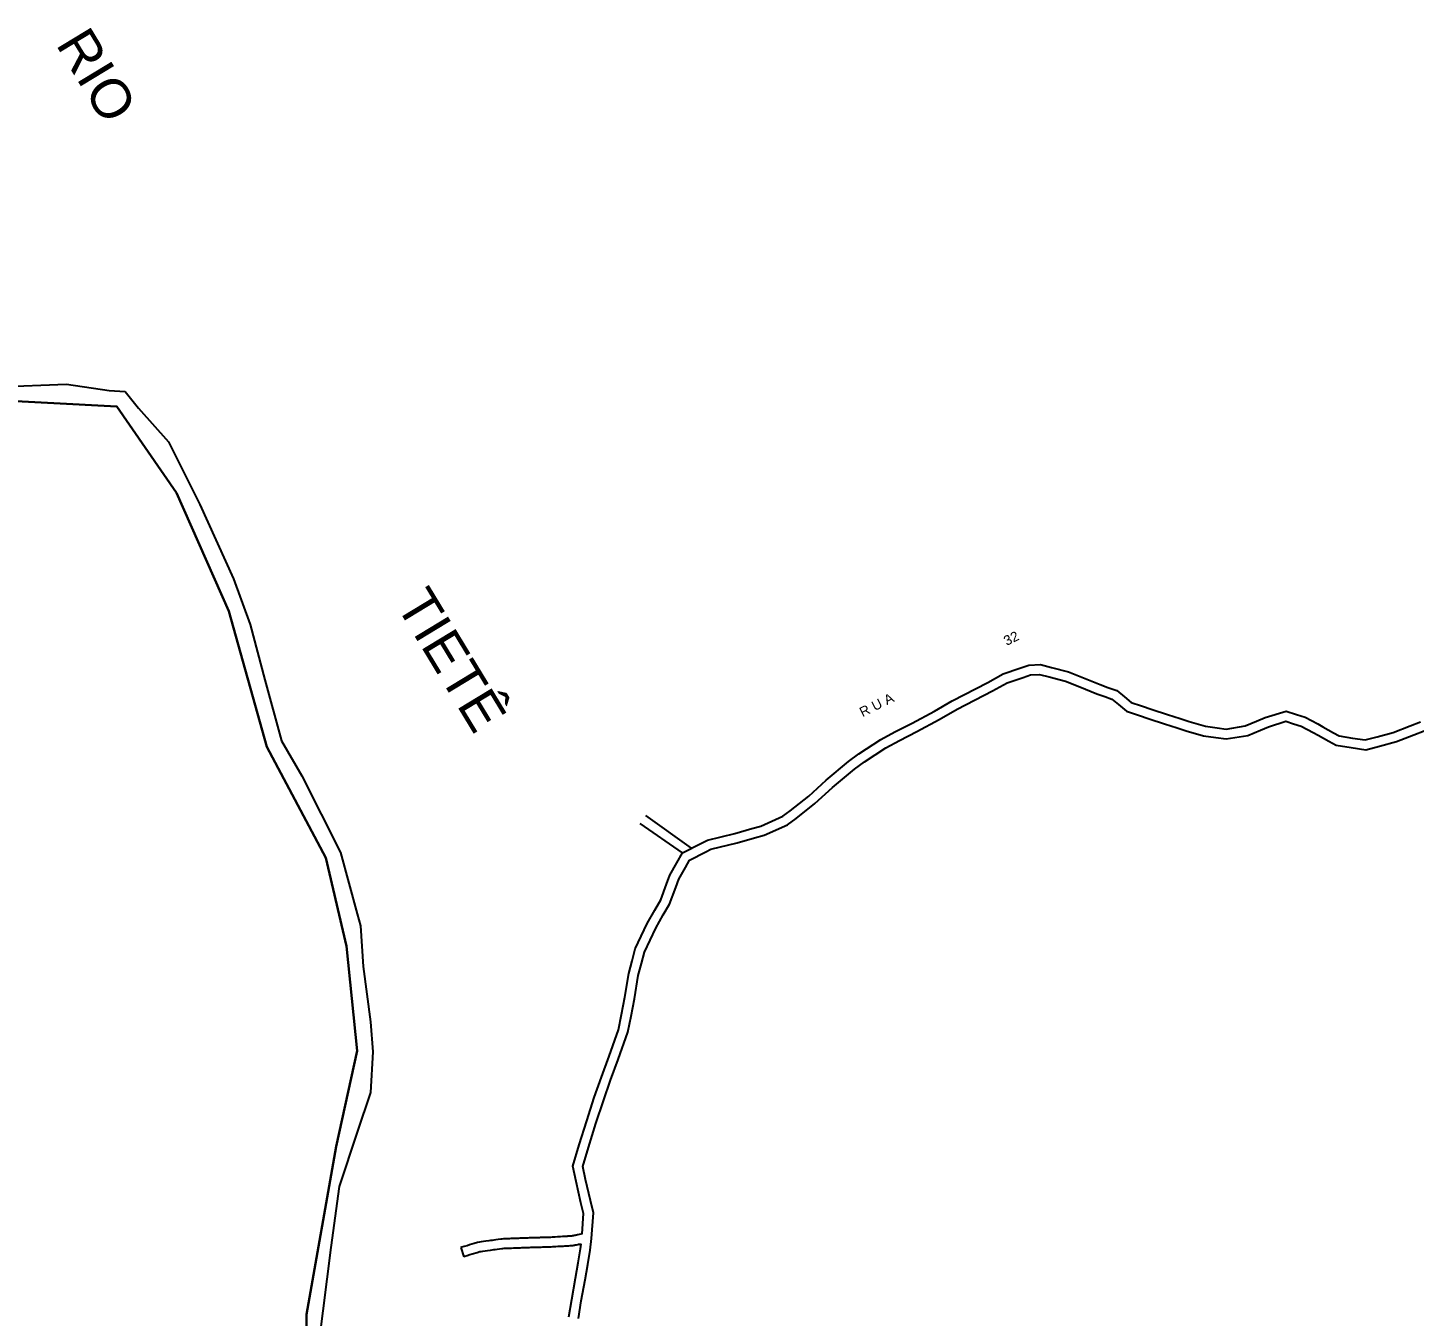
# Model space of a CAD drawing. Header units: millimetres. Extents: x 583 to 26013, y 350 to 21391.
# Drawn here: x 6857 to 8284, y 5220 to 6545 of the extents above; entities that cross this region are included whole.
import ezdxf

# ---------------------------------------------------------------- set-up
doc = ezdxf.new("R2010")
doc.units = ezdxf.units.MM
doc.layers.add('divisa municipio', color=40, linetype='Continuous')
doc.layers.add('RIOS', color=140, linetype='Continuous')
doc.styles.add('EU', font='arial.ttf', dxfattribs={"height": 10})

msp = doc.modelspace()

# ---------------------------------------------------------------- linework, layer by layer
at = {"lineweight": 25}
for p, q in [((7540.21975, 5701.67702), (7493.23656, 5735.26812)), ((7530.92846, 5696.90262), (7487.53058, 5727.05582)), ((7530.92846, 5696.90262), (7487.53058, 5727.05582)), ((7530.92846, 5696.90262), (7487.53058, 5727.05582))]:
    msp.add_line(p, q, dxfattribs=at)
at = {"color": 0, "linetype": 'Continuous'}
msp.add_line((7303.01531, 5290.91201), (7305.97645, 5281.36049), dxfattribs=at)
for points in [[(7427.63072, 5304.92735), (7429.12764, 5325.90996), (7426.40922, 5336.96621), (7421.38792, 5358.91866), (7418.18783, 5374.8005), (7424.70214, 5396.74281), (7432.35873, 5421.44035), (7440.12352, 5445.10858), (7447.47323, 5466.33606), (7455.34879, 5487.93545), (7465.14991, 5515.014), (7468.28429, 5530.64645), (7471.59804, 5548.49092), (7475.62701, 5572.76758), (7479.04314, 5585.7782), (7482.33362, 5598.31033), (7494.46204, 5624.19193), (7502.47849, 5638.04619), (7508.48549, 5648.42765), (7514.51348, 5664.68838), (7517.97999, 5674.03941), (7525.1655, 5686.72693), (7530.92846, 5696.90262), (7550.32802, 5706.87123), (7556.50031, 5710.0429), (7584.68495, 5716.94392), (7602.15817, 5721.81447), (7611.51601, 5724.42292), (7633.96731, 5734.4794), (7641.62848, 5740.03599), (7660.67405, 5755.30594), (7678.69729, 5771.5451), (7701.62425, 5790.87537), (7712.31398, 5798.64537), (7735.02112, 5813.41442), (7749.26981, 5821.18735), (7767.13752, 5830.38773), (7790.14198, 5842.65173), (7808.41806, 5853.3332), (7845.09372, 5872.21281), (7860.85513, 5881.05559), (7877.93673, 5886.85138), (7886.9619, 5889.91363), (7899.05141, 5890.45042), (7910.50438, 5887.54549), (7927.87874, 5883.13866), (7943.37869, 5876.75946), (7960.45544, 5869.93566), (7968.44898, 5867.09358), (7977.55588, 5863.85565), (7985.56354, 5857.1767), (7992.44181, 5851.43975), (8003.00452, 5847.97894), (8014.02763, 5844.36728), (8029.66529, 5839.2437), (8042.79012, 5834.94343), (8051.98849, 5831.92964), (8068.7147, 5827.11145), (8080.7272, 5825.43047), (8090.05632, 5824.12499), (8109.61885, 5827.36651), (8121.40305, 5832.32901), (8130.10082, 5835.99176), (8151.62438, 5842.68658), (8162.41144, 5839.2163), (8171.1664, 5836.39975), (8184.28783, 5829.41916), (8189.50457, 5826.5149), (8200.36289, 5820.46986), (8206.3833, 5817.11818), (8220.07068, 5814.98934), (8233.09313, 5812.96393), (8245.26258, 5816.25351), (8261.94658, 5820.76343), (8279.46102, 5827.65455), (8289.82141, 5831.73088)], [(7423.95233, 5218.06728), (7426.80374, 5236.00626), (7430.74741, 5257.67319), (7433.55404, 5273.65528), (7435.86557, 5288.11218), (7437.32325, 5300.26127), (7439.21432, 5326.76874), (7436.13937, 5339.27505), (7431.16518, 5361.02152), (7428.48196, 5374.33817), (7434.27147, 5393.83912), (7441.886, 5418.40098), (7449.59983, 5441.91386), (7456.89615, 5462.98714), (7464.74779, 5484.52094), (7474.80764, 5512.31429), (7478.10318, 5528.7505), (7481.44743, 5546.75926), (7485.41646, 5570.67474), (7488.71529, 5583.23864), (7491.77474, 5594.89082), (7503.33383, 5619.55751), (7511.13396, 5633.0379), (7517.56656, 5644.1549), (7523.88994, 5661.21245), (7527.07724, 5669.81033), (7533.86693, 5681.79892), (7538.1571, 5689.37412), (7554.89849, 5697.9768), (7560.02289, 5700.61001), (7587.21725, 5707.26855), (7604.84325, 5712.1817), (7614.92143, 5714.99093), (7639.00027, 5725.77643), (7647.69529, 5732.08286), (7667.15397, 5747.68403), (7685.26892, 5764.00583), (7707.79497, 5782.99808), (7717.98374, 5790.40394), (7740.14941, 5804.82082), (7753.95392, 5812.35143), (7771.7789, 5821.52981), (7795.01899, 5833.91943), (7813.23291, 5844.56458), (7849.83016, 5863.40382), (7864.94271, 5871.88255), (7881.14981, 5877.38164), (7888.82726, 5879.9866), (7898.02202, 5880.39486), (7908.04584, 5877.85242), (7924.73066, 5873.62049), (7939.6203, 5867.49247), (7956.92377, 5860.57807), (7965.09896, 5857.6714), (7972.52261, 5855.03195), (7979.15837, 5849.49726), (7987.50777, 5842.53328), (7999.89094, 5838.47601), (8010.91405, 5834.86436), (8026.55171, 5829.74077), (8039.67654, 5825.4405), (8049.04671, 5822.37042), (8066.62732, 5817.30612), (8079.34135, 5815.52697), (8090.18365, 5814.00974), (8112.41495, 5817.69347), (8125.2841, 5823.11285), (8133.53447, 5826.5872), (8151.57355, 5832.19819), (8159.34893, 5829.69679), (8167.25602, 5827.15301), (8179.50694, 5820.63553), (8184.64037, 5817.77765), (8195.49869, 5811.73261), (8203.08055, 5807.51163), (8218.53383, 5805.10814), (8233.65361, 5802.75652), (8247.87207, 5806.59998), (8265.09164, 5811.25468), (8283.12235, 5818.34893), (8293.5607, 5822.45593)], [(7414.07631, 5219.63708), (7416.94532, 5237.68673), (7420.9035, 5259.43339), (7423.69153, 5275.30962), (7425.96009, 5289.49778), (7426.54871, 5294.40365)]]:
    msp.add_lwpolyline(points, dxfattribs=at)
at = {"color": 0, "linetype": 'Continuous', "elevation": -753.08962}
for points in [[(7427.63072, 5304.92735), (7423.26973, 5303.99269), (7422.60977, 5303.86098), (7422.07409, 5303.75407), (7421.32873, 5303.60532), (7420.83963, 5303.50771), (7419.58189, 5303.2567), (7418.66568, 5303.07385), (7417.77283, 5302.89567), (7417.20602, 5302.78255), (7416.91076, 5302.72362), (7416.35242, 5302.68996), (7415.42723, 5302.63419), (7414.37653, 5302.57086), (7413.12474, 5302.4954), (7412.34835, 5302.4486), (7410.85998, 5302.35888), (7408.83908, 5302.23705), (7407.4135, 5302.15112), (7405.5961, 5302.04157), (7404.58807, 5301.9808), (7403.37645, 5301.90776), (7402.25017, 5301.83987), (7400.10034, 5301.71028), (7398.23551, 5301.59786), (7396.70204, 5301.50542), (7395.01244, 5301.40357), (7394.02976, 5301.37645), (7393.06043, 5301.34969), (7391.43356, 5301.30479), (7390.02165, 5301.26581), (7388.44845, 5301.22239), (7386.67341, 5301.17339), (7384.93882, 5301.12551), (7383.79446, 5301.09393), (7382.09904, 5301.04713), (7380.32409, 5300.99813), (7378.06387, 5300.93574), (7376.65085, 5300.89674), (7374.38506, 5300.8342), (7373.07959, 5300.79816), (7371.99045, 5300.7681), (7370.37123, 5300.7234), (7369.09366, 5300.68814), (7367.76996, 5300.63501), (7366.51888, 5300.58479), (7364.98402, 5300.52319), (7363.64904, 5300.4696), (7362.11419, 5300.408), (7360.27922, 5300.33434), (7359.23124, 5300.29228), (7357.86078, 5300.23727), (7356.60646, 5300.18693), (7354.51052, 5300.1028), (7352.85475, 5300.03634), (7351.24084, 5299.97156), (7350.79914, 5299.95383), (7349.50288, 5299.9018), (7348.49363, 5299.86129), (7347.87052, 5299.83628), (7346.85803, 5299.79564), (7345.02565, 5299.72209), (7344.03592, 5299.63026), (7341.21798, 5299.22921), (7338.95139, 5298.90663), (7336.79214, 5298.59932), (7335.12478, 5298.36202), (7333.46868, 5298.12633), (7331.67333, 5297.87081), (7328.7723, 5297.45794), (7326.39535, 5297.11965), (7323.91893, 5296.7672), (7322.23822, 5296.528), (7320.19024, 5296.23654), (7316.79398, 5295.18364), (7311.76271, 5293.62386), (7309.26954, 5292.85093), (7306.41876, 5291.96714), (7304.12046, 5291.25463), (7303.01531, 5290.91201)], [(7426.54871, 5294.40365), (7425.22685, 5294.18608), (7424.56689, 5294.05437), (7424.03121, 5293.94746), (7423.28585, 5293.79871), (7422.79675, 5293.7011), (7421.53901, 5293.45009), (7420.6228, 5293.26724), (7419.72995, 5293.08905), (7419.16314, 5292.97593), (7418.19618, 5292.78295), (7416.95414, 5292.70808), (7416.02895, 5292.65231), (7414.97824, 5292.58898), (7413.72645, 5292.51352), (7412.95007, 5292.46672), (7411.46169, 5292.377), (7409.44079, 5292.25517), (7408.01521, 5292.16924), (7406.19782, 5292.05968), (7405.18979, 5291.99892), (7403.97816, 5291.92588), (7402.85189, 5291.85799), (7400.70205, 5291.7284), (7398.83723, 5291.61598), (7397.30375, 5291.52354), (7395.45138, 5291.41188), (7394.30569, 5291.38026), (7393.33636, 5291.3535), (7391.70948, 5291.30859), (7390.29757, 5291.26962), (7388.72438, 5291.2262), (7386.94933, 5291.1772), (7385.21475, 5291.12932), (7384.07038, 5291.09773), (7382.37496, 5291.05093), (7380.60001, 5291.00194), (7378.33979, 5290.93955), (7376.92677, 5290.90055), (7374.66099, 5290.83801), (7373.35551, 5290.80197), (7372.26638, 5290.77191), (7370.64715, 5290.72721), (7369.43216, 5290.69367), (7368.17102, 5290.64305), (7366.91994, 5290.59284), (7365.38508, 5290.53123), (7364.0501, 5290.47765), (7362.51524, 5290.41604), (7360.68027, 5290.34239), (7359.6323, 5290.30033), (7358.26183, 5290.24532), (7357.00752, 5290.19497), (7354.91158, 5290.11085), (7353.25581, 5290.04439), (7351.6419, 5289.97961), (7351.2002, 5289.96188), (7349.90394, 5289.90985), (7348.89468, 5289.86934), (7348.27158, 5289.84433), (7347.25909, 5289.80369), (7345.68858, 5289.74065), (7345.20307, 5289.6956), (7342.62699, 5289.32897), (7340.3604, 5289.00639), (7338.20114, 5288.69909), (7336.53379, 5288.46179), (7334.87769, 5288.22609), (7333.08234, 5287.97058), (7330.18131, 5287.5577), (7327.80436, 5287.21941), (7325.32793, 5286.86697), (7323.64723, 5286.62777), (7322.38923, 5286.44873), (7319.75512, 5285.63211), (7314.72384, 5284.07233), (7312.23067, 5283.2994), (7309.3799, 5282.41562), (7307.08159, 5281.7031), (7305.97645, 5281.36049)]]:
    msp.add_lwpolyline(points, dxfattribs=at)
at = {"layer": 'divisa municipio', "color": 0, "linetype": 'Continuous'}
for p, q in [((6826.86151, 6176.31441), (6897.29951, 6178.78541)), ((6897.29951, 6178.78541), (6941.36351, 6172.36741)), ((6941.36351, 6172.36741), (6957.85151, 6171.37341)), ((6957.85151, 6171.37341), (6971.44551, 6154.08041)), ((6971.44551, 6154.08041), (7002.33951, 6119.49441)), ((7002.33951, 6119.49441), (7034.46851, 6055.26241)), ((7034.46851, 6055.26241), (7069.07051, 5978.67841)), ((7069.07051, 5978.67841), (7086.37051, 5931.73941)), ((7086.37051, 5931.73941), (7101.19951, 5874.91841)), ((7101.19951, 5874.91841), (7118.50051, 5811.92241)), ((7118.50051, 5811.92241), (7139.50851, 5776.10041)), ((7139.50851, 5776.10041), (7179.05251, 5697.29341)), ((7179.05251, 5697.29341), (7196.40651, 5634.30641)), ((7196.40551, 5634.30641), (7196.40551, 5634.30641)), ((7196.40551, 5634.30641), (7199.85651, 5621.66341)), ((7196.40651, 5634.30641), (7196.40551, 5634.30641)), ((7199.85651, 5621.66341), (7202.53251, 5579.94641)), ((7202.53251, 5579.94641), (7209.94651, 5523.12541)), ((7209.94651, 5523.12541), (7212.41851, 5492.24541)), ((7212.41851, 5492.24541), (7209.94651, 5450.24741)), ((7209.94651, 5450.24741), (7196.35351, 5409.48441)), ((7196.35351, 5409.48441), (7177.81751, 5353.89941)), ((7177.81751, 5353.89941), (7169.16651, 5290.90241)), ((7169.16651, 5290.90241), (7156.80951, 5193.31941))]:
    msp.add_line(p, q, dxfattribs=at)
at = {"layer": 'RIOS', "lineweight": 30, "flags": 128}
msp.add_lwpolyline([(7777.27321, 3828.59391), (7700.72332, 3886.37082), (7562.79338, 3908.97023), (7488.52719, 3953.832), (7431.00716, 3996.08764), (7389.09858, 4077.32944), (7316.965, 4174.72379), (7284.60842, 4231.75747), (7259.1085, 4280.24794), (7121.77143, 4391.31847), (7084.00105, 4526.15202), (7140.22743, 4625.78235), (7172.75216, 4829.27902), (7144.26994, 5023.56329), (7144.27408, 5222.07942), (7174.7667, 5394.93165), (7196.2409, 5493.16142), (7185.21308, 5600.79233), (7163.94322, 5691.64098), (7103.56143, 5805.94776), (7064.18327, 5945.55959), (7010.61787, 6067.05532), (6949.16548, 6155.81139), (6799.67979, 6163.73552)], dxfattribs=at)

# ---------------------------------------------------------------- texts
at = {"color": 0, "linetype": 'Continuous', "lineweight": 20, "style": 'EU'}
msp.add_text('R U A                                 32', height=10, rotation=26.30672402, dxfattribs=at).set_placement((7716.02091, 5836.36161))
at = {"layer": 'RIOS', "lineweight": 25, "insert": (6919.92502, 6549.40328), "char_height": 40, "width": 915.8431297, "attachment_point": 1, "rotation": 301.24920296, "style": 'EU'}
msp.add_mtext('RIO                                     TIETÊ', dxfattribs=at)

doc.saveas('drawing.dxf')
